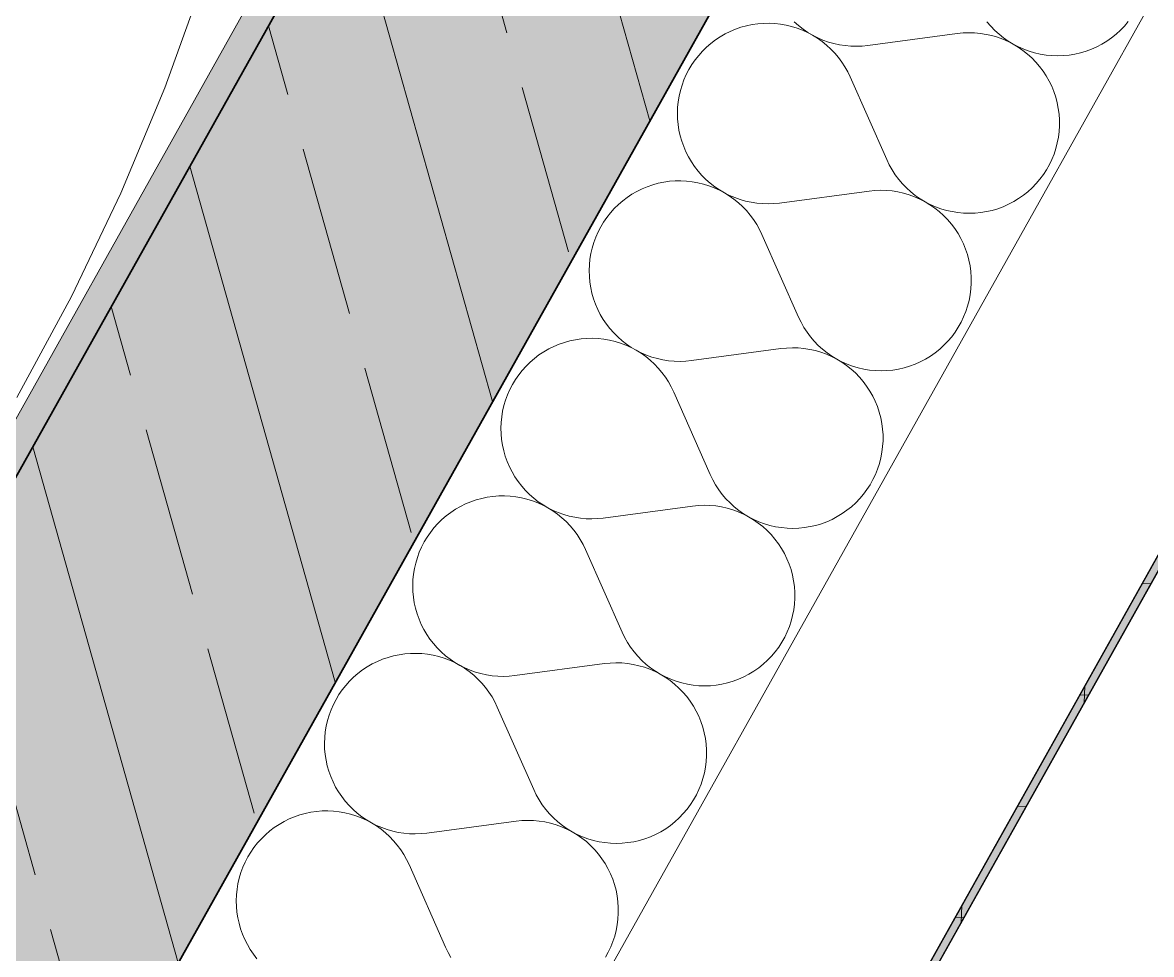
# Model space of a CAD drawing. Header units: metres. Extents: x -27.1 to 50.1, y 105.7 to 163.4.
# Drawn here: x 12.331 to 12.927, y 150.176 to 150.667 of the extents above; entities that cross this region are included whole.
import ezdxf

# ---------------------------------------------------------------- set-up
doc = ezdxf.new("R2010")
doc.units = ezdxf.units.M
doc.header["$MEASUREMENT"] = 0
for name, pattern in [('Punktlinie', [0.0035, 0, -0.0035]), ('Strichlinie_ eng', [0.0023, 0.0015, -0.0008]), ('Wipeout_Contour', [1, 0, -1])]:
    doc.linetypes.add(name, pattern=pattern)
for name, color, linetype in [('10  Fassade', 7, 'Continuous'), ('10  Fassade_Deckschraffur', 7, 'Continuous'), ('10  Fassade_Schnittschraffur', 7, 'Continuous'), ('10  Treppen + Rampen', 7, 'Continuous'), ('10  Wand Massiv', 7, 'Continuous'), ('10  Wand Massiv_Schnittschraffur', 7, 'Continuous'), ('50  NUF - Raumstempel', 7, 'Continuous')]:
    doc.layers.add(name, color=color, linetype=linetype)

# ---------------------------------------------------------------- blocks, each defined once
blk = doc.blocks.new('*X59', base_point=(-0.16283, 98.00747))
at = {"layer": '10  Wand Massiv_Schnittschraffur', "color": 98, "linetype": 'Continuous', "lineweight": 13, "ltscale": 1000, "true_color": 0x000100}
for p, q in [((12.71604, 150.66629), (12.71309, 150.66568)), ((12.71902, 150.66672), (12.71604, 150.66629)), ((12.72203, 150.66696), (12.71902, 150.66672)), ((12.72504, 150.66701), (12.72203, 150.66696)), ((12.72805, 150.66687), (12.72504, 150.66701)), ((12.73104, 150.66654), (12.72805, 150.66687)), ((12.73401, 150.66602), (12.73104, 150.66654)), ((12.73694, 150.66531), (12.73401, 150.66602)), ((12.73829, 150.66774), (12.74056, 150.66575)), ((12.74056, 150.66575), (12.74294, 150.6639)), ((12.83999, 150.66778), (12.84197, 150.66545)), ((12.91253, 150.66553), (12.91451, 150.66786)), ((12.69925, 150.65989), (12.69674, 150.65823)), ((12.70186, 150.6614), (12.69925, 150.65989)), ((12.70456, 150.66273), (12.70186, 150.6614)), ((12.70734, 150.66389), (12.70456, 150.66273)), ((12.71019, 150.66488), (12.70734, 150.66389)), ((12.71309, 150.66568), (12.71019, 150.66488)), ((12.73981, 150.66442), (12.73694, 150.66531)), ((12.74263, 150.66335), (12.73981, 150.66442)), ((12.74537, 150.6621), (12.74263, 150.66335)), ((12.74294, 150.6639), (12.74543, 150.66222)), ((12.74803, 150.66068), (12.74537, 150.6621)), ((12.74543, 150.66222), (12.74803, 150.66069)), ((12.74803, 150.66069), (12.75072, 150.65933)), ((12.75059, 150.6591), (12.74803, 150.66068)), ((12.82436, 150.66159), (12.77716, 150.65528)), ((12.8274, 150.66189), (12.82436, 150.66159)), ((12.83045, 150.66201), (12.8274, 150.66189)), ((12.83351, 150.66192), (12.83045, 150.66201)), ((12.83655, 150.66164), (12.83351, 150.66192)), ((12.83957, 150.66117), (12.83655, 150.66164)), ((12.84255, 150.6605), (12.83957, 150.66117)), ((12.84197, 150.66545), (12.8441, 150.66326)), ((12.84548, 150.65964), (12.84255, 150.6605)), ((12.8441, 150.66326), (12.84636, 150.6612)), ((12.84636, 150.6612), (12.84875, 150.6593)), ((12.90577, 150.65936), (12.90815, 150.66127)), ((12.90815, 150.66127), (12.91041, 150.66333)), ((12.91041, 150.66333), (12.91253, 150.66553)), ((12.69206, 150.65444), (12.68991, 150.65233)), ((12.69434, 150.65641), (12.69206, 150.65444)), ((12.69674, 150.65823), (12.69434, 150.65641)), ((12.75305, 150.65736), (12.75059, 150.6591)), ((12.75072, 150.65933), (12.75349, 150.65814)), ((12.75539, 150.65547), (12.75305, 150.65736)), ((12.75349, 150.65814), (12.75633, 150.65713)), ((12.75761, 150.65343), (12.75539, 150.65547)), ((12.75633, 150.65713), (12.75922, 150.65631)), ((12.75922, 150.65631), (12.76216, 150.65566)), ((12.76216, 150.65566), (12.76514, 150.65521)), ((12.76514, 150.65521), (12.76814, 150.65494)), ((12.76814, 150.65494), (12.77115, 150.65486)), ((12.77115, 150.65486), (12.77416, 150.65498)), ((12.77416, 150.65498), (12.77716, 150.65528)), ((12.84836, 150.6586), (12.84548, 150.65964)), ((12.85116, 150.65737), (12.84836, 150.6586)), ((12.84875, 150.6593), (12.85126, 150.65755)), ((12.85387, 150.65597), (12.85116, 150.65737)), ((12.85126, 150.65755), (12.85387, 150.65597)), ((12.85387, 150.65597), (12.85658, 150.65456)), ((12.85649, 150.65439), (12.85387, 150.65597)), ((12.859, 150.65266), (12.85649, 150.65439)), ((12.85658, 150.65456), (12.85938, 150.65332)), ((12.89515, 150.65336), (12.89794, 150.6546)), ((12.89794, 150.6546), (12.90065, 150.65602)), ((12.90065, 150.65602), (12.90326, 150.65761)), ((12.90326, 150.65761), (12.90577, 150.65936)), ((12.6879, 150.65009), (12.68603, 150.64773)), ((12.68991, 150.65233), (12.6879, 150.65009)), ((12.75969, 150.65126), (12.75761, 150.65343)), ((12.76164, 150.64895), (12.75969, 150.65126)), ((12.76343, 150.64653), (12.76164, 150.64895)), ((12.8614, 150.65076), (12.859, 150.65266)), ((12.85938, 150.65332), (12.86224, 150.65227)), ((12.86367, 150.64871), (12.8614, 150.65076)), ((12.86224, 150.65227), (12.86517, 150.6514)), ((12.8658, 150.64653), (12.86367, 150.64871)), ((12.86517, 150.6514), (12.86815, 150.65072)), ((12.86815, 150.65072), (12.87117, 150.65024)), ((12.87117, 150.65024), (12.87421, 150.64995)), ((12.87421, 150.64995), (12.87727, 150.64985)), ((12.87727, 150.64985), (12.88032, 150.64995)), ((12.88032, 150.64995), (12.88336, 150.65025)), ((12.88336, 150.65025), (12.88638, 150.65074)), ((12.88638, 150.65074), (12.88936, 150.65143)), ((12.88936, 150.65143), (12.89229, 150.6523)), ((12.89229, 150.6523), (12.89515, 150.65336)), ((12.68276, 150.64267), (12.68137, 150.64)), ((12.68431, 150.64525), (12.68276, 150.64267)), ((12.68603, 150.64773), (12.68431, 150.64525)), ((12.76507, 150.64401), (12.76343, 150.64653)), ((12.76654, 150.64138), (12.76507, 150.64401)), ((12.86779, 150.64421), (12.8658, 150.64653)), ((12.86963, 150.64176), (12.86779, 150.64421)), ((12.68015, 150.63725), (12.67911, 150.63442)), ((12.68137, 150.64), (12.68015, 150.63725)), ((12.76785, 150.63867), (12.76654, 150.64138)), ((12.78712, 150.59512), (12.76785, 150.63867)), ((12.8713, 150.63921), (12.86963, 150.64176)), ((12.87281, 150.63655), (12.8713, 150.63921)), ((12.87415, 150.6338), (12.87281, 150.63655)), ((12.67826, 150.63153), (12.67758, 150.6286)), ((12.67911, 150.63442), (12.67826, 150.63153)), ((12.8753, 150.63097), (12.87415, 150.6338)), ((12.87627, 150.62807), (12.8753, 150.63097)), ((12.67709, 150.62562), (12.67679, 150.62263)), ((12.67758, 150.6286), (12.67709, 150.62562)), ((12.87706, 150.62512), (12.87627, 150.62807)), ((12.87765, 150.62212), (12.87706, 150.62512)), ((12.67679, 150.62263), (12.67668, 150.61962)), ((12.67668, 150.61962), (12.67677, 150.6166)), ((12.87805, 150.61909), (12.87765, 150.62212)), ((12.87825, 150.61605), (12.87805, 150.61909)), ((12.67677, 150.6166), (12.67704, 150.61361)), ((12.67704, 150.61361), (12.6775, 150.61063)), ((12.87808, 150.60994), (12.87826, 150.61299)), ((12.87826, 150.61299), (12.87825, 150.61605)), ((12.6775, 150.61063), (12.67815, 150.60769)), ((12.67815, 150.60769), (12.67898, 150.60479)), ((12.87712, 150.60391), (12.87769, 150.60691)), ((12.87769, 150.60691), (12.87808, 150.60994)), ((12.67898, 150.60479), (12.67999, 150.60196)), ((12.67999, 150.60196), (12.68118, 150.59919)), ((12.87539, 150.59805), (12.87635, 150.60095)), ((12.87635, 150.60095), (12.87712, 150.60391)), ((12.68118, 150.59919), (12.68255, 150.5965)), ((12.68255, 150.5965), (12.68408, 150.59391)), ((12.78712, 150.59512), (12.78844, 150.59237)), ((12.87293, 150.59246), (12.87425, 150.59521)), ((12.87425, 150.59521), (12.87539, 150.59805)), ((12.68408, 150.59391), (12.68577, 150.59142)), ((12.68577, 150.59142), (12.68762, 150.58904)), ((12.68762, 150.58904), (12.68961, 150.58678)), ((12.78844, 150.59237), (12.78994, 150.5897)), ((12.78994, 150.5897), (12.79161, 150.58714)), ((12.86978, 150.58722), (12.87144, 150.58979)), ((12.87144, 150.58979), (12.87293, 150.59246)), ((12.66654, 150.58259), (12.66364, 150.58179)), ((12.66949, 150.58321), (12.66654, 150.58259)), ((12.67247, 150.58364), (12.66949, 150.58321)), ((12.67547, 150.58388), (12.67247, 150.58364)), ((12.67848, 150.58393), (12.67547, 150.58388)), ((12.68149, 150.58378), (12.67848, 150.58393)), ((12.68449, 150.58345), (12.68149, 150.58378)), ((12.68745, 150.58293), (12.68449, 150.58345)), ((12.69038, 150.58222), (12.68745, 150.58293)), ((12.68961, 150.58678), (12.69174, 150.58465)), ((12.69174, 150.58465), (12.694, 150.58266)), ((12.694, 150.58266), (12.69639, 150.58082)), ((12.79161, 150.58714), (12.79344, 150.58469)), ((12.79344, 150.58469), (12.79542, 150.58237)), ((12.79542, 150.58237), (12.79754, 150.58017)), ((12.86386, 150.58024), (12.86598, 150.58244)), ((12.86598, 150.58244), (12.86795, 150.58477)), ((12.86795, 150.58477), (12.86978, 150.58722)), ((12.6527, 150.57681), (12.65019, 150.57515)), ((12.65531, 150.57831), (12.6527, 150.57681)), ((12.65801, 150.57965), (12.65531, 150.57831)), ((12.66079, 150.58081), (12.65801, 150.57965)), ((12.66364, 150.58179), (12.66079, 150.58081)), ((12.69326, 150.58133), (12.69038, 150.58222)), ((12.69608, 150.58026), (12.69326, 150.58133)), ((12.69882, 150.57902), (12.69608, 150.58026)), ((12.69639, 150.58082), (12.69888, 150.57913)), ((12.70148, 150.5776), (12.69882, 150.57902)), ((12.69888, 150.57913), (12.70148, 150.5776)), ((12.70148, 150.5776), (12.70417, 150.57625)), ((12.70404, 150.57602), (12.70148, 150.5776)), ((12.77781, 150.5785), (12.73061, 150.5722)), ((12.78085, 150.57881), (12.77781, 150.5785)), ((12.7839, 150.57892), (12.78085, 150.57881)), ((12.78696, 150.57884), (12.7839, 150.57892)), ((12.79, 150.57856), (12.78696, 150.57884)), ((12.79302, 150.57808), (12.79, 150.57856)), ((12.796, 150.57741), (12.79302, 150.57808)), ((12.79893, 150.57656), (12.796, 150.57741)), ((12.79754, 150.58017), (12.79981, 150.57812)), ((12.8018, 150.57551), (12.79893, 150.57656)), ((12.79981, 150.57812), (12.8022, 150.57621)), ((12.85921, 150.57627), (12.8616, 150.57818)), ((12.8616, 150.57818), (12.86386, 150.58024)), ((12.64551, 150.57136), (12.64336, 150.56925)), ((12.64779, 150.57332), (12.64551, 150.57136)), ((12.65019, 150.57515), (12.64779, 150.57332)), ((12.7065, 150.57428), (12.70404, 150.57602)), ((12.70417, 150.57625), (12.70693, 150.57506)), ((12.70884, 150.57238), (12.7065, 150.57428)), ((12.70693, 150.57506), (12.70977, 150.57405)), ((12.71106, 150.57034), (12.70884, 150.57238)), ((12.70977, 150.57405), (12.71267, 150.57322)), ((12.71267, 150.57322), (12.71561, 150.57258)), ((12.71561, 150.57258), (12.71859, 150.57212)), ((12.71859, 150.57212), (12.72159, 150.57186)), ((12.72159, 150.57186), (12.7246, 150.57178)), ((12.7246, 150.57178), (12.72761, 150.57189)), ((12.72761, 150.57189), (12.73061, 150.5722)), ((12.8046, 150.57429), (12.8018, 150.57551)), ((12.8022, 150.57621), (12.8047, 150.57447)), ((12.80732, 150.57288), (12.8046, 150.57429)), ((12.8047, 150.57447), (12.80732, 150.57288)), ((12.80732, 150.57288), (12.81003, 150.57147)), ((12.80994, 150.57131), (12.80732, 150.57288)), ((12.81245, 150.56957), (12.80994, 150.57131)), ((12.81003, 150.57147), (12.81282, 150.57024)), ((12.8486, 150.57027), (12.85139, 150.57152)), ((12.85139, 150.57152), (12.8541, 150.57293)), ((12.8541, 150.57293), (12.85671, 150.57452)), ((12.85671, 150.57452), (12.85921, 150.57627)), ((12.63948, 150.56464), (12.63776, 150.56217)), ((12.64134, 150.56701), (12.63948, 150.56464)), ((12.64336, 150.56925), (12.64134, 150.56701)), ((12.71314, 150.56817), (12.71106, 150.57034)), ((12.71509, 150.56587), (12.71314, 150.56817)), ((12.71688, 150.56345), (12.71509, 150.56587)), ((12.81485, 150.56767), (12.81245, 150.56957)), ((12.81282, 150.57024), (12.81569, 150.56918)), ((12.81712, 150.56563), (12.81485, 150.56767)), ((12.81569, 150.56918), (12.81862, 150.56832)), ((12.81925, 150.56344), (12.81712, 150.56563)), ((12.81862, 150.56832), (12.8216, 150.56764)), ((12.8216, 150.56764), (12.82462, 150.56715)), ((12.82462, 150.56715), (12.82766, 150.56686)), ((12.82766, 150.56686), (12.83071, 150.56677)), ((12.83071, 150.56677), (12.83377, 150.56687)), ((12.83377, 150.56687), (12.83681, 150.56717)), ((12.83681, 150.56717), (12.83983, 150.56766)), ((12.83983, 150.56766), (12.8428, 150.56834)), ((12.8428, 150.56834), (12.84573, 150.56921)), ((12.84573, 150.56921), (12.8486, 150.57027)), ((12.63621, 150.55959), (12.63482, 150.55692)), ((12.63776, 150.56217), (12.63621, 150.55959)), ((12.71852, 150.56092), (12.71688, 150.56345)), ((12.71999, 150.55829), (12.71852, 150.56092)), ((12.82124, 150.56112), (12.81925, 150.56344)), ((12.82307, 150.55868), (12.82124, 150.56112)), ((12.82475, 150.55612), (12.82307, 150.55868)), ((12.6336, 150.55416), (12.63256, 150.55133)), ((12.63482, 150.55692), (12.6336, 150.55416)), ((12.7213, 150.55558), (12.71999, 150.55829)), ((12.74056, 150.51203), (12.7213, 150.55558)), ((12.82626, 150.55346), (12.82475, 150.55612)), ((12.82759, 150.55072), (12.82626, 150.55346)), ((12.6317, 150.54845), (12.63103, 150.54551)), ((12.63256, 150.55133), (12.6317, 150.54845)), ((12.82875, 150.54789), (12.82759, 150.55072)), ((12.82972, 150.54499), (12.82875, 150.54789)), ((12.63054, 150.54254), (12.63024, 150.53954)), ((12.63103, 150.54551), (12.63054, 150.54254)), ((12.8305, 150.54204), (12.82972, 150.54499)), ((12.8311, 150.53904), (12.8305, 150.54204)), ((12.63024, 150.53954), (12.63013, 150.53653)), ((12.63013, 150.53653), (12.63021, 150.53352)), ((12.8315, 150.53601), (12.8311, 150.53904)), ((12.8317, 150.53296), (12.8315, 150.53601)), ((12.63021, 150.53352), (12.63048, 150.53052)), ((12.63048, 150.53052), (12.63095, 150.52754)), ((12.83152, 150.52685), (12.83171, 150.5299)), ((12.83171, 150.5299), (12.8317, 150.53296)), ((12.63095, 150.52754), (12.63159, 150.5246)), ((12.63159, 150.5246), (12.63243, 150.52171)), ((12.83056, 150.52082), (12.83114, 150.52382)), ((12.83114, 150.52382), (12.83152, 150.52685)), ((12.63243, 150.52171), (12.63344, 150.51887)), ((12.63344, 150.51887), (12.63463, 150.5161)), ((12.82884, 150.51496), (12.82979, 150.51786)), ((12.82979, 150.51786), (12.83056, 150.52082)), ((12.63463, 150.5161), (12.636, 150.51342)), ((12.636, 150.51342), (12.63753, 150.51082)), ((12.74056, 150.51203), (12.74189, 150.50928)), ((12.82638, 150.50937), (12.8277, 150.51213)), ((12.8277, 150.51213), (12.82884, 150.51496)), ((12.63753, 150.51082), (12.63922, 150.50833)), ((12.63922, 150.50833), (12.64106, 150.50595)), ((12.64106, 150.50595), (12.64306, 150.50369)), ((12.74189, 150.50928), (12.74339, 150.50662)), ((12.74339, 150.50662), (12.74506, 150.50406)), ((12.82322, 150.50414), (12.82489, 150.5067)), ((12.82489, 150.5067), (12.82638, 150.50937)), ((12.61999, 150.49951), (12.61708, 150.49871)), ((12.62294, 150.50012), (12.61999, 150.49951)), ((12.62592, 150.50055), (12.62294, 150.50012)), ((12.62892, 150.50079), (12.62592, 150.50055)), ((12.63193, 150.50084), (12.62892, 150.50079)), ((12.63494, 150.5007), (12.63193, 150.50084)), ((12.63793, 150.50037), (12.63494, 150.5007)), ((12.6409, 150.49985), (12.63793, 150.50037)), ((12.64383, 150.49914), (12.6409, 150.49985)), ((12.64306, 150.50369), (12.64519, 150.50157)), ((12.64671, 150.49825), (12.64383, 150.49914)), ((12.64519, 150.50157), (12.64745, 150.49958)), ((12.64745, 150.49958), (12.64983, 150.49773)), ((12.74506, 150.50406), (12.74688, 150.50161)), ((12.74688, 150.50161), (12.74887, 150.49928)), ((12.74887, 150.49928), (12.75099, 150.49709)), ((12.8173, 150.49716), (12.81943, 150.49936)), ((12.81943, 150.49936), (12.8214, 150.50169)), ((12.8214, 150.50169), (12.82322, 150.50414)), ((12.60615, 150.49372), (12.60364, 150.49206)), ((12.60876, 150.49523), (12.60615, 150.49372)), ((12.61146, 150.49656), (12.60876, 150.49523)), ((12.61424, 150.49772), (12.61146, 150.49656)), ((12.61708, 150.49871), (12.61424, 150.49772)), ((12.64952, 150.49718), (12.64671, 150.49825)), ((12.65226, 150.49593), (12.64952, 150.49718)), ((12.64983, 150.49773), (12.65233, 150.49605)), ((12.65492, 150.49451), (12.65226, 150.49593)), ((12.65233, 150.49605), (12.65493, 150.49452)), ((12.65749, 150.49293), (12.65492, 150.49451)), ((12.65493, 150.49452), (12.65761, 150.49316)), ((12.65761, 150.49316), (12.66038, 150.49197)), ((12.73125, 150.49542), (12.68405, 150.48911)), ((12.73429, 150.49572), (12.73125, 150.49542)), ((12.73735, 150.49584), (12.73429, 150.49572)), ((12.7404, 150.49575), (12.73735, 150.49584)), ((12.74345, 150.49547), (12.7404, 150.49575)), ((12.74646, 150.495), (12.74345, 150.49547)), ((12.74945, 150.49433), (12.74646, 150.495)), ((12.75238, 150.49347), (12.74945, 150.49433)), ((12.75099, 150.49709), (12.75325, 150.49503)), ((12.75525, 150.49243), (12.75238, 150.49347)), ((12.75325, 150.49503), (12.75564, 150.49313)), ((12.75564, 150.49313), (12.75815, 150.49138)), ((12.81016, 150.49144), (12.81266, 150.49319)), ((12.81266, 150.49319), (12.81505, 150.4951)), ((12.81505, 150.4951), (12.8173, 150.49716)), ((12.59896, 150.48827), (12.59681, 150.48616)), ((12.60124, 150.49024), (12.59896, 150.48827)), ((12.60364, 150.49206), (12.60124, 150.49024)), ((12.65994, 150.49119), (12.65749, 150.49293)), ((12.66229, 150.4893), (12.65994, 150.49119)), ((12.66038, 150.49197), (12.66322, 150.49096)), ((12.6645, 150.48726), (12.66229, 150.4893)), ((12.66322, 150.49096), (12.66612, 150.49014)), ((12.66659, 150.48509), (12.6645, 150.48726)), ((12.66612, 150.49014), (12.66906, 150.48949)), ((12.66906, 150.48949), (12.67204, 150.48904)), ((12.67204, 150.48904), (12.67504, 150.48877)), ((12.67504, 150.48877), (12.67805, 150.48869)), ((12.67805, 150.48869), (12.68106, 150.48881)), ((12.68106, 150.48881), (12.68405, 150.48911)), ((12.75805, 150.4912), (12.75525, 150.49243)), ((12.76077, 150.4898), (12.75805, 150.4912)), ((12.75815, 150.49138), (12.76077, 150.4898)), ((12.76077, 150.4898), (12.76348, 150.48839)), ((12.76338, 150.48822), (12.76077, 150.4898)), ((12.7659, 150.48649), (12.76338, 150.48822)), ((12.76348, 150.48839), (12.76627, 150.48715)), ((12.76627, 150.48715), (12.76914, 150.4861)), ((12.79918, 150.48613), (12.80205, 150.48719)), ((12.80205, 150.48719), (12.80484, 150.48843)), ((12.80484, 150.48843), (12.80755, 150.48985)), ((12.80755, 150.48985), (12.81016, 150.49144)), ((12.59292, 150.48156), (12.59121, 150.47908)), ((12.59479, 150.48392), (12.59292, 150.48156)), ((12.59681, 150.48616), (12.59479, 150.48392)), ((12.66853, 150.48278), (12.66659, 150.48509)), ((12.67033, 150.48036), (12.66853, 150.48278)), ((12.76829, 150.48459), (12.7659, 150.48649)), ((12.77056, 150.48254), (12.76829, 150.48459)), ((12.76914, 150.4861), (12.77207, 150.48523)), ((12.7727, 150.48036), (12.77056, 150.48254)), ((12.77207, 150.48523), (12.77505, 150.48455)), ((12.77505, 150.48455), (12.77807, 150.48407)), ((12.77807, 150.48407), (12.78111, 150.48378)), ((12.78111, 150.48378), (12.78416, 150.48368)), ((12.78416, 150.48368), (12.78722, 150.48378)), ((12.78722, 150.48378), (12.79026, 150.48408)), ((12.79026, 150.48408), (12.79327, 150.48457)), ((12.79327, 150.48457), (12.79625, 150.48526)), ((12.79625, 150.48526), (12.79918, 150.48613)), ((12.58965, 150.4765), (12.58827, 150.47383)), ((12.59121, 150.47908), (12.58965, 150.4765)), ((12.67196, 150.47784), (12.67033, 150.48036)), ((12.67344, 150.47521), (12.67196, 150.47784)), ((12.67474, 150.4725), (12.67344, 150.47521)), ((12.77469, 150.47804), (12.7727, 150.48036)), ((12.77652, 150.47559), (12.77469, 150.47804)), ((12.7782, 150.47304), (12.77652, 150.47559)), ((12.58705, 150.47107), (12.58601, 150.46825)), ((12.58827, 150.47383), (12.58705, 150.47107)), ((12.69401, 150.42895), (12.67474, 150.4725)), ((12.77971, 150.47038), (12.7782, 150.47304)), ((12.78104, 150.46763), (12.77971, 150.47038)), ((12.58515, 150.46536), (12.58447, 150.46243)), ((12.58601, 150.46825), (12.58515, 150.46536)), ((12.7822, 150.4648), (12.78104, 150.46763)), ((12.78317, 150.4619), (12.7822, 150.4648)), ((12.58399, 150.45945), (12.58369, 150.45646)), ((12.58447, 150.46243), (12.58399, 150.45945)), ((12.78395, 150.45895), (12.78317, 150.4619)), ((12.78454, 150.45595), (12.78395, 150.45895)), ((12.58369, 150.45646), (12.58358, 150.45345)), ((12.58358, 150.45345), (12.58366, 150.45043)), ((12.78494, 150.45292), (12.78454, 150.45595)), ((12.78515, 150.44988), (12.78494, 150.45292)), ((12.58366, 150.45043), (12.58393, 150.44743)), ((12.58393, 150.44743), (12.58439, 150.44446)), ((12.78497, 150.44377), (12.78516, 150.44682)), ((12.78516, 150.44682), (12.78515, 150.44988)), ((12.58439, 150.44446), (12.58504, 150.44152)), ((12.58504, 150.44152), (12.58587, 150.43862)), ((12.78401, 150.43774), (12.78459, 150.44074)), ((12.78459, 150.44074), (12.78497, 150.44377)), ((12.58587, 150.43862), (12.58689, 150.43579)), ((12.58689, 150.43579), (12.58808, 150.43302)), ((12.78229, 150.43188), (12.78324, 150.43478)), ((12.78324, 150.43478), (12.78401, 150.43774)), ((12.58808, 150.43302), (12.58944, 150.43033)), ((12.58944, 150.43033), (12.59097, 150.42774)), ((12.59097, 150.42774), (12.59267, 150.42525)), ((12.69401, 150.42895), (12.69534, 150.4262)), ((12.77983, 150.42629), (12.78115, 150.42904)), ((12.78115, 150.42904), (12.78229, 150.43188)), ((12.59267, 150.42525), (12.59451, 150.42287)), ((12.59451, 150.42287), (12.5965, 150.42061)), ((12.69534, 150.4262), (12.69684, 150.42353)), ((12.69684, 150.42353), (12.6985, 150.42097)), ((12.77667, 150.42105), (12.77833, 150.42362)), ((12.77833, 150.42362), (12.77983, 150.42629)), ((12.57053, 150.41562), (12.56768, 150.41464)), ((12.57343, 150.41642), (12.57053, 150.41562)), ((12.57638, 150.41704), (12.57343, 150.41642)), ((12.57936, 150.41747), (12.57638, 150.41704)), ((12.58237, 150.41771), (12.57936, 150.41747)), ((12.58538, 150.41776), (12.58237, 150.41771)), ((12.58839, 150.41761), (12.58538, 150.41776)), ((12.59138, 150.41728), (12.58839, 150.41761)), ((12.59435, 150.41676), (12.59138, 150.41728)), ((12.59728, 150.41605), (12.59435, 150.41676)), ((12.5965, 150.42061), (12.59864, 150.41848)), ((12.60015, 150.41516), (12.59728, 150.41605)), ((12.59864, 150.41848), (12.6009, 150.41649)), ((12.6009, 150.41649), (12.60328, 150.41465)), ((12.6985, 150.42097), (12.70033, 150.41852)), ((12.70033, 150.41852), (12.70231, 150.4162)), ((12.70231, 150.4162), (12.70444, 150.414)), ((12.77075, 150.41407), (12.77287, 150.41627)), ((12.77287, 150.41627), (12.77485, 150.4186)), ((12.77485, 150.4186), (12.77667, 150.42105)), ((12.55959, 150.41064), (12.55708, 150.40897)), ((12.5622, 150.41214), (12.55959, 150.41064)), ((12.5649, 150.41348), (12.5622, 150.41214)), ((12.56768, 150.41464), (12.5649, 150.41348)), ((12.60297, 150.41409), (12.60015, 150.41516)), ((12.60571, 150.41285), (12.60297, 150.41409)), ((12.60328, 150.41465), (12.60578, 150.41296)), ((12.60837, 150.41143), (12.60571, 150.41285)), ((12.60578, 150.41296), (12.60837, 150.41143)), ((12.60837, 150.41143), (12.61106, 150.41008)), ((12.61093, 150.40985), (12.60837, 150.41143)), ((12.61339, 150.40811), (12.61093, 150.40985)), ((12.61106, 150.41008), (12.61383, 150.40889)), ((12.6847, 150.41233), (12.6375, 150.40603)), ((12.68774, 150.41264), (12.6847, 150.41233)), ((12.6908, 150.41275), (12.68774, 150.41264)), ((12.69385, 150.41267), (12.6908, 150.41275)), ((12.69689, 150.41239), (12.69385, 150.41267)), ((12.69991, 150.41191), (12.69689, 150.41239)), ((12.70289, 150.41124), (12.69991, 150.41191)), ((12.70583, 150.41039), (12.70289, 150.41124)), ((12.70444, 150.414), (12.7067, 150.41195)), ((12.7087, 150.40934), (12.70583, 150.41039)), ((12.7067, 150.41195), (12.70909, 150.41004)), ((12.70909, 150.41004), (12.7116, 150.4083)), ((12.7636, 150.40835), (12.76611, 150.4101)), ((12.76611, 150.4101), (12.76849, 150.41201)), ((12.76849, 150.41201), (12.77075, 150.41407)), ((12.5524, 150.40519), (12.55025, 150.40308)), ((12.55468, 150.40715), (12.5524, 150.40519)), ((12.55708, 150.40897), (12.55468, 150.40715)), ((12.61573, 150.40621), (12.61339, 150.40811)), ((12.61383, 150.40889), (12.61667, 150.40788)), ((12.61795, 150.40417), (12.61573, 150.40621)), ((12.61667, 150.40788), (12.61956, 150.40705)), ((12.62004, 150.402), (12.61795, 150.40417)), ((12.61956, 150.40705), (12.62251, 150.40641)), ((12.62251, 150.40641), (12.62548, 150.40595)), ((12.62548, 150.40595), (12.62848, 150.40569)), ((12.62848, 150.40569), (12.63149, 150.40561)), ((12.63149, 150.40561), (12.6345, 150.40572)), ((12.6345, 150.40572), (12.6375, 150.40603)), ((12.7115, 150.40812), (12.7087, 150.40934)), ((12.71421, 150.40671), (12.7115, 150.40812)), ((12.7116, 150.4083), (12.71421, 150.40671)), ((12.71421, 150.40671), (12.71692, 150.4053)), ((12.71683, 150.40514), (12.71421, 150.40671)), ((12.71934, 150.4034), (12.71683, 150.40514)), ((12.71692, 150.4053), (12.71972, 150.40407)), ((12.71972, 150.40407), (12.72259, 150.40301)), ((12.75263, 150.40304), (12.75549, 150.4041)), ((12.75549, 150.4041), (12.75829, 150.40535)), ((12.75829, 150.40535), (12.76099, 150.40676)), ((12.76099, 150.40676), (12.7636, 150.40835)), ((12.54637, 150.39847), (12.54466, 150.396)), ((12.54824, 150.40084), (12.54637, 150.39847)), ((12.55025, 150.40308), (12.54824, 150.40084)), ((12.62198, 150.3997), (12.62004, 150.402)), ((12.62377, 150.39728), (12.62198, 150.3997)), ((12.72174, 150.4015), (12.71934, 150.4034)), ((12.72401, 150.39946), (12.72174, 150.4015)), ((12.72259, 150.40301), (12.72552, 150.40215)), ((12.72614, 150.39727), (12.72401, 150.39946)), ((12.72552, 150.40215), (12.7285, 150.40147)), ((12.7285, 150.40147), (12.73151, 150.40098)), ((12.73151, 150.40098), (12.73455, 150.40069)), ((12.73455, 150.40069), (12.73761, 150.4006)), ((12.73761, 150.4006), (12.74066, 150.4007)), ((12.74066, 150.4007), (12.7437, 150.401)), ((12.7437, 150.401), (12.74672, 150.40149)), ((12.74672, 150.40149), (12.7497, 150.40217)), ((12.7497, 150.40217), (12.75263, 150.40304)), ((12.5431, 150.39342), (12.54171, 150.39075)), ((12.54466, 150.396), (12.5431, 150.39342)), ((12.62541, 150.39475), (12.62377, 150.39728)), ((12.62689, 150.39212), (12.62541, 150.39475)), ((12.62819, 150.38941), (12.62689, 150.39212)), ((12.72813, 150.39495), (12.72614, 150.39727)), ((12.72997, 150.39251), (12.72813, 150.39495)), ((12.73164, 150.38995), (12.72997, 150.39251)), ((12.5405, 150.38799), (12.53946, 150.38516)), ((12.54171, 150.39075), (12.5405, 150.38799)), ((12.64746, 150.34586), (12.62819, 150.38941)), ((12.73315, 150.38729), (12.73164, 150.38995)), ((12.73449, 150.38455), (12.73315, 150.38729)), ((12.5386, 150.38228), (12.53792, 150.37934)), ((12.53946, 150.38516), (12.5386, 150.38228)), ((12.73564, 150.38172), (12.73449, 150.38455)), ((12.73661, 150.37882), (12.73564, 150.38172)), ((12.53743, 150.37637), (12.53713, 150.37337)), ((12.53792, 150.37934), (12.53743, 150.37637)), ((12.7374, 150.37587), (12.73661, 150.37882)), ((12.73799, 150.37287), (12.7374, 150.37587)), ((12.53713, 150.37337), (12.53703, 150.37036)), ((12.53703, 150.37036), (12.53711, 150.36735)), ((12.73839, 150.36984), (12.73799, 150.37287)), ((12.7386, 150.36679), (12.73839, 150.36984)), ((12.53711, 150.36735), (12.53738, 150.36435)), ((12.53738, 150.36435), (12.53784, 150.36137)), ((12.73842, 150.36068), (12.7386, 150.36373)), ((12.7386, 150.36373), (12.7386, 150.36679)), ((12.53784, 150.36137), (12.53849, 150.35843)), ((12.53849, 150.35843), (12.53932, 150.35554)), ((12.73746, 150.35465), (12.73803, 150.35765)), ((12.73803, 150.35765), (12.73842, 150.36068)), ((12.53932, 150.35554), (12.54033, 150.3527)), ((12.54033, 150.3527), (12.54153, 150.34993)), ((12.73573, 150.34879), (12.73669, 150.35169)), ((12.73669, 150.35169), (12.73746, 150.35465)), ((12.54153, 150.34993), (12.54289, 150.34725)), ((12.54289, 150.34725), (12.54442, 150.34465)), ((12.54442, 150.34465), (12.54611, 150.34216)), ((12.64746, 150.34586), (12.64878, 150.34311)), ((12.73327, 150.3432), (12.73459, 150.34596)), ((12.73459, 150.34596), (12.73573, 150.34879)), ((12.54611, 150.34216), (12.54796, 150.33978)), ((12.54796, 150.33978), (12.54995, 150.33752)), ((12.64878, 150.34311), (12.65028, 150.34045)), ((12.65028, 150.34045), (12.65195, 150.33789)), ((12.73012, 150.33797), (12.73178, 150.34053)), ((12.73178, 150.34053), (12.73327, 150.3432)), ((12.52398, 150.33254), (12.52113, 150.33155)), ((12.52688, 150.33334), (12.52398, 150.33254)), ((12.52983, 150.33395), (12.52688, 150.33334)), ((12.53281, 150.33438), (12.52983, 150.33395)), ((12.53581, 150.33462), (12.53281, 150.33438)), ((12.53883, 150.33467), (12.53581, 150.33462)), ((12.54184, 150.33453), (12.53883, 150.33467)), ((12.54483, 150.3342), (12.54184, 150.33453)), ((12.5478, 150.33368), (12.54483, 150.3342)), ((12.55072, 150.33297), (12.5478, 150.33368)), ((12.54995, 150.33752), (12.55208, 150.3354)), ((12.5536, 150.33208), (12.55072, 150.33297)), ((12.55208, 150.3354), (12.55434, 150.33341)), ((12.55434, 150.33341), (12.55673, 150.33156)), ((12.65195, 150.33789), (12.65378, 150.33544)), ((12.65378, 150.33544), (12.65576, 150.33311)), ((12.65576, 150.33311), (12.65789, 150.33092)), ((12.7242, 150.33099), (12.72632, 150.33319)), ((12.72632, 150.33319), (12.7283, 150.33552)), ((12.7283, 150.33552), (12.73012, 150.33797)), ((12.51304, 150.32755), (12.51053, 150.32589)), ((12.51565, 150.32906), (12.51304, 150.32755)), ((12.51835, 150.33039), (12.51565, 150.32906)), ((12.52113, 150.33155), (12.51835, 150.33039)), ((12.55642, 150.33101), (12.5536, 150.33208)), ((12.55916, 150.32976), (12.55642, 150.33101)), ((12.55673, 150.33156), (12.55922, 150.32988)), ((12.56182, 150.32834), (12.55916, 150.32976)), ((12.55922, 150.32988), (12.56182, 150.32835)), ((12.56182, 150.32835), (12.56451, 150.32699)), ((12.56438, 150.32676), (12.56182, 150.32834)), ((12.56684, 150.32502), (12.56438, 150.32676)), ((12.56451, 150.32699), (12.56728, 150.3258)), ((12.63815, 150.32925), (12.59095, 150.32294)), ((12.64119, 150.32955), (12.63815, 150.32925)), ((12.64424, 150.32967), (12.64119, 150.32955)), ((12.6473, 150.32958), (12.64424, 150.32967)), ((12.65034, 150.3293), (12.6473, 150.32958)), ((12.65336, 150.32883), (12.65034, 150.3293)), ((12.65634, 150.32816), (12.65336, 150.32883)), ((12.65927, 150.3273), (12.65634, 150.32816)), ((12.65789, 150.33092), (12.66015, 150.32886)), ((12.66215, 150.32626), (12.65927, 150.3273)), ((12.66015, 150.32886), (12.66254, 150.32696)), ((12.66494, 150.32503), (12.66215, 150.32626)), ((12.66254, 150.32696), (12.66505, 150.32521)), ((12.71705, 150.32527), (12.71955, 150.32702)), ((12.71955, 150.32702), (12.72194, 150.32893)), ((12.72194, 150.32893), (12.7242, 150.33099)), ((12.50585, 150.3221), (12.5037, 150.31999)), ((12.50813, 150.32407), (12.50585, 150.3221)), ((12.51053, 150.32589), (12.50813, 150.32407)), ((12.56918, 150.32313), (12.56684, 150.32502)), ((12.56728, 150.3258), (12.57011, 150.32479)), ((12.5714, 150.32109), (12.56918, 150.32313)), ((12.57011, 150.32479), (12.57301, 150.32397)), ((12.57348, 150.31892), (12.5714, 150.32109)), ((12.57301, 150.32397), (12.57595, 150.32332)), ((12.57595, 150.32332), (12.57893, 150.32287)), ((12.57893, 150.32287), (12.58193, 150.3226)), ((12.58193, 150.3226), (12.58494, 150.32252)), ((12.58494, 150.32252), (12.58795, 150.32264)), ((12.58795, 150.32264), (12.59095, 150.32294)), ((12.66766, 150.32363), (12.66494, 150.32503)), ((12.66505, 150.32521), (12.66766, 150.32363)), ((12.66766, 150.32363), (12.67037, 150.32222)), ((12.67028, 150.32205), (12.66766, 150.32363)), ((12.67279, 150.32032), (12.67028, 150.32205)), ((12.67037, 150.32222), (12.67316, 150.32098)), ((12.67519, 150.31842), (12.67279, 150.32032)), ((12.67316, 150.32098), (12.67603, 150.31993)), ((12.70607, 150.31996), (12.70894, 150.32102)), ((12.70894, 150.32102), (12.71173, 150.32226)), ((12.71173, 150.32226), (12.71444, 150.32368)), ((12.71444, 150.32368), (12.71705, 150.32527)), ((12.49982, 150.31539), (12.4981, 150.31291)), ((12.50169, 150.31775), (12.49982, 150.31539)), ((12.5037, 150.31999), (12.50169, 150.31775)), ((12.57543, 150.31661), (12.57348, 150.31892)), ((12.57722, 150.31419), (12.57543, 150.31661)), ((12.67746, 150.31637), (12.67519, 150.31842)), ((12.67603, 150.31993), (12.67896, 150.31906)), ((12.67959, 150.31419), (12.67746, 150.31637)), ((12.67896, 150.31906), (12.68194, 150.31838)), ((12.68194, 150.31838), (12.68496, 150.3179)), ((12.68496, 150.3179), (12.688, 150.31761)), ((12.688, 150.31761), (12.69106, 150.31751)), ((12.69106, 150.31751), (12.69411, 150.31761)), ((12.69411, 150.31761), (12.69715, 150.31791)), ((12.69715, 150.31791), (12.70017, 150.3184)), ((12.70017, 150.3184), (12.70315, 150.31909)), ((12.70315, 150.31909), (12.70607, 150.31996)), ((12.49655, 150.31033), (12.49516, 150.30766)), ((12.4981, 150.31291), (12.49655, 150.31033)), ((12.57886, 150.31167), (12.57722, 150.31419)), ((12.58033, 150.30904), (12.57886, 150.31167)), ((12.58164, 150.30633), (12.58033, 150.30904)), ((12.68158, 150.31187), (12.67959, 150.31419)), ((12.68342, 150.30942), (12.68158, 150.31187)), ((12.68509, 150.30687), (12.68342, 150.30942)), ((12.49394, 150.3049), (12.4929, 150.30208)), ((12.49516, 150.30766), (12.49394, 150.3049)), ((12.60091, 150.26278), (12.58164, 150.30633)), ((12.6866, 150.30421), (12.68509, 150.30687)), ((12.68793, 150.30146), (12.6866, 150.30421)), ((12.49204, 150.29919), (12.49137, 150.29626)), ((12.4929, 150.30208), (12.49204, 150.29919)), ((12.68909, 150.29863), (12.68793, 150.30146)), ((12.69006, 150.29573), (12.68909, 150.29863)), ((12.49088, 150.29328), (12.49058, 150.29029)), ((12.49137, 150.29626), (12.49088, 150.29328)), ((12.69085, 150.29278), (12.69006, 150.29573)), ((12.69144, 150.28978), (12.69085, 150.29278)), ((12.49058, 150.29029), (12.49047, 150.28728)), ((12.49047, 150.28728), (12.49055, 150.28426)), ((12.69184, 150.28675), (12.69144, 150.28978)), ((12.69204, 150.2837), (12.69184, 150.28675)), ((12.49055, 150.28426), (12.49083, 150.28126)), ((12.49083, 150.28126), (12.49129, 150.27829)), ((12.69186, 150.2776), (12.69205, 150.28065)), ((12.69205, 150.28065), (12.69204, 150.2837)), ((12.49129, 150.27829), (12.49193, 150.27535)), ((12.49193, 150.27535), (12.49277, 150.27245)), ((12.6909, 150.27157), (12.69148, 150.27457)), ((12.69148, 150.27457), (12.69186, 150.2776)), ((12.49277, 150.27245), (12.49378, 150.26962)), ((12.49378, 150.26962), (12.49497, 150.26685)), ((12.49497, 150.26685), (12.49634, 150.26416)), ((12.68918, 150.26571), (12.69014, 150.26861)), ((12.69014, 150.26861), (12.6909, 150.27157)), ((12.49634, 150.26416), (12.49787, 150.26157)), ((12.49787, 150.26157), (12.49956, 150.25908)), ((12.60091, 150.26278), (12.60223, 150.26003)), ((12.68672, 150.26012), (12.68804, 150.26287)), ((12.68804, 150.26287), (12.68918, 150.26571)), ((12.49956, 150.25908), (12.50141, 150.2567)), ((12.50141, 150.2567), (12.5034, 150.25444)), ((12.60223, 150.26003), (12.60373, 150.25736)), ((12.60373, 150.25736), (12.6054, 150.2548)), ((12.6054, 150.2548), (12.60723, 150.25235)), ((12.68174, 150.25243), (12.68357, 150.25488)), ((12.68357, 150.25488), (12.68523, 150.25745)), ((12.68523, 150.25745), (12.68672, 150.26012)), ((12.47743, 150.24945), (12.47458, 150.24847)), ((12.48033, 150.25025), (12.47743, 150.24945)), ((12.48328, 150.25087), (12.48033, 150.25025)), ((12.48626, 150.2513), (12.48328, 150.25087)), ((12.48926, 150.25154), (12.48626, 150.2513)), ((12.49227, 150.25159), (12.48926, 150.25154)), ((12.49528, 150.25144), (12.49227, 150.25159)), ((12.49828, 150.25111), (12.49528, 150.25144)), ((12.50124, 150.25059), (12.49828, 150.25111)), ((12.50417, 150.24988), (12.50124, 150.25059)), ((12.5034, 150.25444), (12.50553, 150.25231)), ((12.50705, 150.24899), (12.50417, 150.24988)), ((12.50553, 150.25231), (12.50779, 150.25032)), ((12.50986, 150.24792), (12.50705, 150.24899)), ((12.50779, 150.25032), (12.51018, 150.24848)), ((12.60723, 150.25235), (12.60921, 150.25003)), ((12.60921, 150.25003), (12.61133, 150.24783)), ((12.67765, 150.2479), (12.67977, 150.2501)), ((12.67977, 150.2501), (12.68174, 150.25243)), ((12.46649, 150.24447), (12.46398, 150.2428)), ((12.4691, 150.24597), (12.46649, 150.24447)), ((12.4718, 150.24731), (12.4691, 150.24597)), ((12.47458, 150.24847), (12.4718, 150.24731)), ((12.51261, 150.24668), (12.50986, 150.24792)), ((12.51018, 150.24848), (12.51267, 150.24679)), ((12.51526, 150.24526), (12.51261, 150.24668)), ((12.51267, 150.24679), (12.51527, 150.24526)), ((12.51783, 150.24368), (12.51526, 150.24526)), ((12.51527, 150.24526), (12.51795, 150.2439)), ((12.52028, 150.24194), (12.51783, 150.24368)), ((12.51795, 150.2439), (12.52072, 150.24272)), ((12.5916, 150.24616), (12.5444, 150.23986)), ((12.59464, 150.24647), (12.5916, 150.24616)), ((12.59769, 150.24658), (12.59464, 150.24647)), ((12.60074, 150.2465), (12.59769, 150.24658)), ((12.60379, 150.24622), (12.60074, 150.2465)), ((12.60681, 150.24574), (12.60379, 150.24622)), ((12.60979, 150.24507), (12.60681, 150.24574)), ((12.61272, 150.24422), (12.60979, 150.24507)), ((12.61133, 150.24783), (12.6136, 150.24578)), ((12.61559, 150.24317), (12.61272, 150.24422)), ((12.6136, 150.24578), (12.61599, 150.24387)), ((12.61839, 150.24195), (12.61559, 150.24317)), ((12.61599, 150.24387), (12.61849, 150.24213)), ((12.6705, 150.24218), (12.673, 150.24393)), ((12.673, 150.24393), (12.67539, 150.24584)), ((12.67539, 150.24584), (12.67765, 150.2479)), ((12.45715, 150.23691), (12.45513, 150.23467)), ((12.4593, 150.23902), (12.45715, 150.23691)), ((12.46158, 150.24098), (12.4593, 150.23902)), ((12.46398, 150.2428), (12.46158, 150.24098)), ((12.52263, 150.24004), (12.52028, 150.24194)), ((12.52072, 150.24272), (12.52356, 150.24171)), ((12.52485, 150.238), (12.52263, 150.24004)), ((12.52356, 150.24171), (12.52646, 150.24088)), ((12.52693, 150.23583), (12.52485, 150.238)), ((12.52646, 150.24088), (12.5294, 150.24024)), ((12.5294, 150.24024), (12.53238, 150.23978)), ((12.53238, 150.23978), (12.53538, 150.23952)), ((12.53538, 150.23952), (12.53839, 150.23944)), ((12.53839, 150.23944), (12.5414, 150.23955)), ((12.5414, 150.23955), (12.5444, 150.23986)), ((12.62111, 150.24054), (12.61839, 150.24195)), ((12.61849, 150.24213), (12.62111, 150.24054)), ((12.62111, 150.24054), (12.62382, 150.23913)), ((12.62373, 150.23897), (12.62111, 150.24054)), ((12.62624, 150.23723), (12.62373, 150.23897)), ((12.62382, 150.23913), (12.62661, 150.2379)), ((12.62863, 150.23533), (12.62624, 150.23723)), ((12.62661, 150.2379), (12.62948, 150.23684)), ((12.65659, 150.236), (12.65952, 150.23687)), ((12.65952, 150.23687), (12.66239, 150.23793)), ((12.66239, 150.23793), (12.66518, 150.23918)), ((12.66518, 150.23918), (12.66789, 150.24059)), ((12.66789, 150.24059), (12.6705, 150.24218)), ((12.45327, 150.2323), (12.45155, 150.22983)), ((12.45513, 150.23467), (12.45327, 150.2323)), ((12.52887, 150.23353), (12.52693, 150.23583)), ((12.53067, 150.23111), (12.52887, 150.23353)), ((12.53231, 150.22858), (12.53067, 150.23111)), ((12.6309, 150.23329), (12.62863, 150.23533)), ((12.62948, 150.23684), (12.63241, 150.23598)), ((12.63304, 150.2311), (12.6309, 150.23329)), ((12.63241, 150.23598), (12.63539, 150.2353)), ((12.63503, 150.22878), (12.63304, 150.2311)), ((12.63539, 150.2353), (12.63841, 150.23481)), ((12.63841, 150.23481), (12.64145, 150.23452)), ((12.64145, 150.23452), (12.6445, 150.23443)), ((12.6445, 150.23443), (12.64756, 150.23453)), ((12.64756, 150.23453), (12.6506, 150.23483)), ((12.6506, 150.23483), (12.65361, 150.23532)), ((12.65361, 150.23532), (12.65659, 150.236)), ((12.45, 150.22725), (12.44861, 150.22458)), ((12.45155, 150.22983), (12.45, 150.22725)), ((12.53378, 150.22595), (12.53231, 150.22858)), ((12.53509, 150.22324), (12.53378, 150.22595)), ((12.63686, 150.22634), (12.63503, 150.22878)), ((12.63854, 150.22378), (12.63686, 150.22634)), ((12.44739, 150.22182), (12.44635, 150.21899)), ((12.44861, 150.22458), (12.44739, 150.22182)), ((12.55435, 150.17969), (12.53509, 150.22324)), ((12.64005, 150.22112), (12.63854, 150.22378)), ((12.64138, 150.21838), (12.64005, 150.22112)), ((12.44482, 150.21317), (12.44433, 150.2102)), ((12.44549, 150.21611), (12.44482, 150.21317)), ((12.44635, 150.21899), (12.44549, 150.21611)), ((12.64254, 150.21555), (12.64138, 150.21838)), ((12.64351, 150.21265), (12.64254, 150.21555)), ((12.44403, 150.2072), (12.44392, 150.20419)), ((12.44433, 150.2102), (12.44403, 150.2072)), ((12.64429, 150.2097), (12.64351, 150.21265)), ((12.64489, 150.2067), (12.64429, 150.2097)), ((12.44392, 150.20419), (12.444, 150.20118)), ((12.444, 150.20118), (12.44427, 150.19818)), ((12.64529, 150.20367), (12.64489, 150.2067)), ((12.64549, 150.20062), (12.64529, 150.20367)), ((12.44427, 150.19818), (12.44473, 150.1952)), ((12.44473, 150.1952), (12.44538, 150.19226)), ((12.64531, 150.19451), (12.6455, 150.19756)), ((12.6455, 150.19756), (12.64549, 150.20062)), ((12.44538, 150.19226), (12.44621, 150.18937)), ((12.44621, 150.18937), (12.44723, 150.18653)), ((12.64435, 150.18848), (12.64493, 150.19148)), ((12.64493, 150.19148), (12.64531, 150.19451)), ((12.44723, 150.18653), (12.44842, 150.18376)), ((12.44842, 150.18376), (12.44978, 150.18108)), ((12.64263, 150.18262), (12.64358, 150.18552)), ((12.64358, 150.18552), (12.64435, 150.18848)), ((12.44978, 150.18108), (12.45131, 150.17848)), ((12.45131, 150.17848), (12.45301, 150.17599)), ((12.55435, 150.17969), (12.55568, 150.17694)), ((12.64017, 150.17703), (12.64149, 150.17979)), ((12.64149, 150.17979), (12.64263, 150.18262)), ((12.45301, 150.17599), (12.45485, 150.17361)), ((12.55568, 150.17694), (12.55718, 150.17428)), ((12.63867, 150.17436), (12.64017, 150.17703))]:
    blk.add_line(p, q, dxfattribs=at)

msp = doc.modelspace()

# ---------------------------------------------------------------- wipeouts: each hides what was drawn before it
at = {"color": 254, "linetype": 'Wipeout_Contour', "lineweight": 0, "ltscale": 601.255013}
msp.add_wipeout([(13.25032, 150.95752), (11.93544, 148.61079), (11.93893, 148.60883), (13.25381, 150.95557)], dxfattribs=at).dxf.layer = '10  Fassade_Deckschraffur'

# ---------------------------------------------------------------- next in the draw order: hatches: boundary and pattern name
at = {"layer": '10  Fassade_Schnittschraffur', "linetype": 'Continuous', "lineweight": 0, "true_color": 0xffffff}
msp.add_hatch(color=7, dxfattribs=at).paths.add_polyline_path([(12.59883, 149.78658), (13.08274, 150.65025), (13.07925, 150.65221), (12.59534, 149.78854)])
at = {"layer": '10  Fassade_Schnittschraffur', "linetype": 'Continuous', "lineweight": 13, "true_color": 0x000100}
h = msp.add_hatch(dxfattribs=at)
h.set_pattern_fill('Dämmung__hart_1_0001', color=98, style=0, pattern_type=2)
h.set_pattern_definition([(87.605446, (0, 0), (-0.059947608, 0.002506841), []), (177.605446, (0, 0), (0.002506841, 0.059947608), [])])
h.paths.add_polyline_path([(12.59883, 149.78658), (13.08274, 150.65025), (13.07925, 150.65221), (12.59534, 149.78854)])
at = {"layer": '10  Wand Massiv_Schnittschraffur', "linetype": 'Continuous', "lineweight": 0, "true_color": 0xffffff}
for points in [[(13.66567, 152.84651), (11.06976, 148.21346), (11.08284, 148.20612), (13.67876, 152.83918)], [(11.25732, 148.10836), (13.85324, 152.74142), (13.67876, 152.83918), (11.08284, 148.20612)]]:
    msp.add_hatch(color=7, dxfattribs=at).paths.add_polyline_path(points)
at = {"layer": '10  Wand Massiv_Schnittschraffur', "linetype": 'Continuous', "lineweight": 13, "true_color": 0x000100}
h = msp.add_hatch(dxfattribs=at)
h.set_pattern_fill('Gips_0001', color=98, style=0, pattern_type=2)
h.set_pattern_definition([(87.605446, (0, 0), (-0.02497817, 0.001044517), [0, -0.025])])
h.paths.add_polyline_path([(13.66567, 152.84651), (11.06976, 148.21346), (11.08284, 148.20612), (13.67876, 152.83918)])
h = msp.add_hatch(dxfattribs=at)
h.set_pattern_fill('Beton__Stahlbeton_0001', color=98, style=0, pattern_type=2)
h.set_pattern_definition([(105.73796, (0, 0), (0.11550147, 0.03254858), []), (105.73796, (-0.05775, -0.01627), (0.11550147, 0.03254858), [0.09, -0.03])])
h.paths.add_polyline_path([(11.25732, 148.10836), (13.85324, 152.74142), (13.67876, 152.83918), (11.08284, 148.20612)])

# ---------------------------------------------------------------- next in the draw order: linework, layer by layer
at = {"layer": '10  Fassade', "color": 7, "linetype": 'Continuous', "lineweight": 25, "ltscale": 1000, "flags": 128}
for points in [[(11.93544, 148.61079), (13.25032, 150.95752)], [(11.93893, 148.60883), (13.25381, 150.95557)]]:
    msp.add_lwpolyline(points, dxfattribs=at)
msp.add_lwpolyline([(12.59883, 149.78658), (12.59534, 149.78854), (13.07925, 150.65221), (13.08274, 150.65025)], close=True, dxfattribs=at)
at = {"layer": '10  Treppen + Rampen', "color": 7, "linetype": 'Strichlinie_ eng', "lineweight": 13, "ltscale": 1000}
msp.add_arc((11.26951, 151.07609), 1.22, 330.19145, 60.3734, dxfattribs=at)
at = {"layer": '10  Wand Massiv', "color": 7, "linetype": 'Continuous', "lineweight": 35, "ltscale": 1000}
for p, q in [((13.67876, 152.83918), (11.08284, 148.20612)), ((11.25732, 148.10836), (13.82122, 152.68427))]:
    msp.add_line(p, q, dxfattribs=at)
at = {"layer": '10  Wand Massiv', "color": 7, "linetype": 'Continuous', "lineweight": 13, "ltscale": 1000, "flags": 128}
for points in [[(13.66567, 152.84651), (11.06976, 148.21346)], [(11.4318, 148.0106), (13.98344, 152.56464)]]:
    msp.add_lwpolyline(points, dxfattribs=at)
at = {"layer": '50  NUF - Raumstempel', "color": 253, "linetype": 'Punktlinie', "lineweight": 18, "ltscale": 1000, "true_color": 0x9f9f9f, "flags": 128}
msp.add_lwpolyline([(8.22854, 154.33317), (9.55458, 153.59019), (11.68322, 152.39751), (11.69055, 152.41059), (13.00786, 151.67249), (11.4999, 148.98116), (6.72791, 151.65492)], close=True, dxfattribs=at)

# ---------------------------------------------------------------- next in the draw order: block references
at = {"layer": '10  Treppen + Rampen', "color": 7, "linetype": 'Continuous', "lineweight": 13, "ltscale": 1000}
msp.add_blockref('*X59', (-0.16283, 98.00747), dxfattribs=at)

doc.saveas('drawing.dxf')
